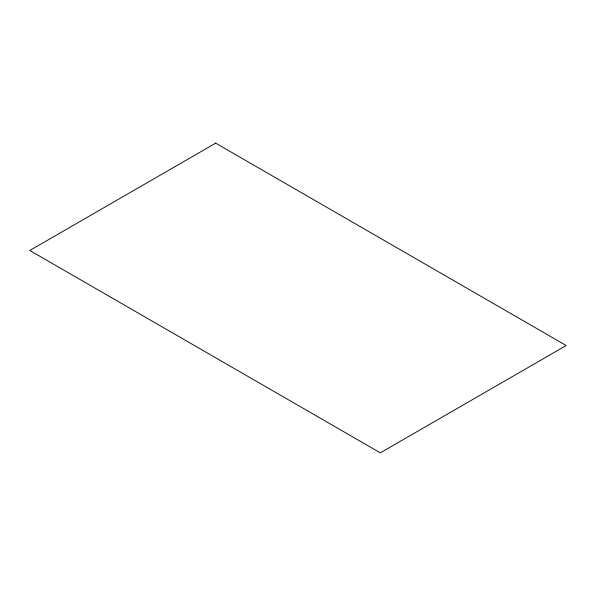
<?xml version="1.0" encoding="UTF-8"?>
<svg xmlns="http://www.w3.org/2000/svg" width="596" height="596" viewBox="0 0 596 596"><rect width="100%" height="100%" fill="white"/><g stroke="black" fill="none" stroke-linecap="round" stroke-linejoin="round"><path stroke-width="0.89" d="M215.678 143.159L29.8 250.476L380.322 452.841L566.2 345.524L215.678 143.159"/></g></svg>
